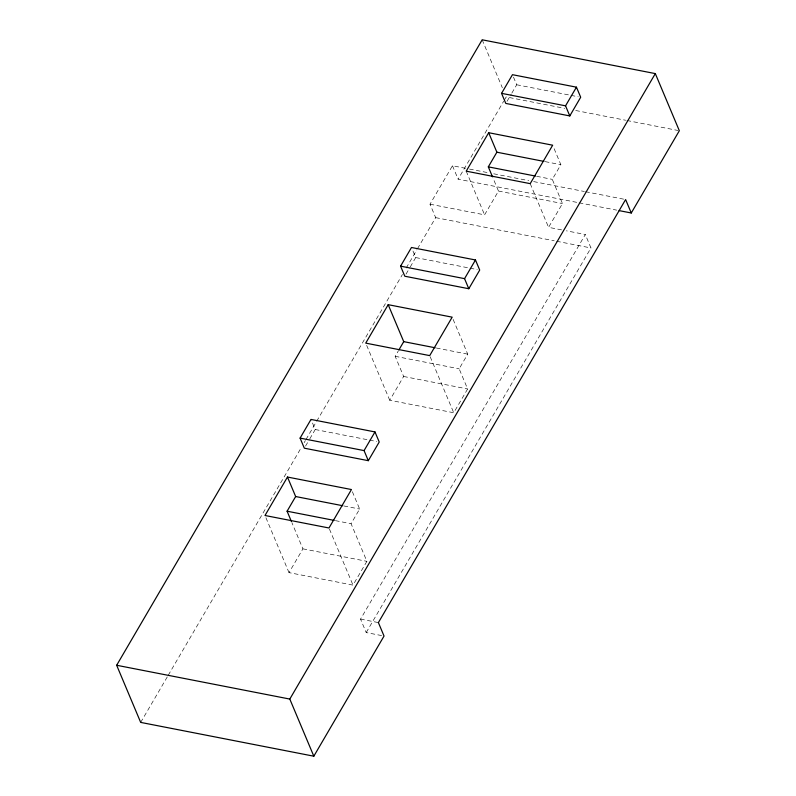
<?xml version="1.0" encoding="UTF-8"?>
<svg xmlns="http://www.w3.org/2000/svg" width="796" height="796" viewBox="0 0 796 796"><rect width="100%" height="100%" fill="white"/><g stroke="black" fill="none" stroke-linecap="round" stroke-linejoin="round"><path stroke-width="0.6" stroke-dasharray="3.98 2.98" d="M417.502 248.71L435.661 217.636L430.009 204.194L452.476 165.747L468.247 168.822M140.683 722.4L167.618 676.321M168.245 675.247L301.634 446.974M304.142 442.685L305.395 440.546M306.022 439.472L316.042 422.328M316.669 421.253L402.468 274.431M406.229 268.003L416.875 249.785M576.692 202.333L458.128 179.19L503.699 101.201M504.326 100.137L506.196 96.933L564.722 108.356M305.535 446.108L309.176 439.889M309.783 438.855L315.236 429.522L310.997 419.432M406.02 274.162L409.661 267.944M410.268 266.899L415.721 257.566L412.428 249.725M507.012 101.361L511.251 94.097M511.858 93.062L516.703 84.764L512.465 74.685M453.123 319.405L467.72 354.14L459.153 368.797L467.63 388.965L453.73 412.746L389.741 400.259L403.642 376.468L395.164 356.31L398.229 351.066M430.009 204.194L484.585 214.85L498.485 191.06L492.933 177.866M352.359 491.699L359.643 509.032L351.076 523.688L366.896 561.329L352.996 585.12L289.008 572.622L302.908 548.842L291.883 522.604M561.608 229.885L548.573 227.338L562.473 203.557L552.295 179.359L560.862 164.692L553.578 147.369M381.662 635.576L366.2 632.561L360.548 619.109L585.309 234.512L566.344 230.81M366.2 632.561L590.96 247.954L585.309 234.512M516.703 84.764L569.827 95.132M571.03 95.371L578.274 96.784M575.697 110.505L625.686 120.256M626.9 120.494L678.112 130.494M545.17 161.628L560.862 164.692M536.603 176.294L552.295 179.359M469.451 169.06L488.863 172.851M493.709 173.797L528.783 180.642M533.609 181.588L584.373 191.498M585.587 191.736L624.402 199.308M579.11 202.811L616.711 210.144M498.485 191.06L562.473 203.557M435.661 217.636L554.225 240.78M556.593 241.248L590.96 247.954M415.721 257.566L468.844 267.944M470.048 268.172L477.292 269.585M436.327 348.011L467.72 354.14M395.164 356.31L459.153 368.797M403.642 376.468L467.63 388.965M315.236 429.522L368.359 439.889M369.563 440.128L376.806 441.541M343.942 505.967L359.643 509.032M335.375 520.634L351.076 523.688M302.908 548.842L366.896 561.329M360.548 619.109L378.389 622.591M482.177 39.8L502.356 87.789M530.206 183.647L548.573 227.338M466.217 171.16L484.585 214.85M452.476 165.747L458.128 179.19M430.178 356.737L453.73 412.746M366.667 345.365L389.741 400.259M329.454 529.101L352.996 585.12M265.934 517.738L289.008 572.622"/><path stroke-width="1.19" d="M631.268 212.99L625.616 199.547L378.389 622.591L384.04 636.044L313.823 756.2L140.683 722.4L116.664 665.267L482.177 39.8L655.317 73.6L679.336 130.733L631.268 212.99L619.139 210.622M300.092 438.108L310.997 419.432L374.986 431.93L379.224 442.009L368.309 460.675L304.331 448.188L300.092 438.108L364.07 450.596L368.309 460.675M400.577 266.153L411.482 247.486L475.471 259.974L479.709 270.063L468.794 288.729L404.816 276.232L400.577 266.153L464.556 278.65L468.794 288.729M501.56 93.351L512.465 74.685L576.453 87.172L580.692 97.251L569.787 115.927L505.798 103.43L501.56 93.351L565.548 105.838L569.787 115.927M287.465 477.043L264.998 515.49L328.977 527.987L351.444 489.54L287.465 477.043L295.654 496.535L287.087 511.201L291.406 521.47M388.189 304.679L365.722 343.126L429.711 355.613L452.178 317.166L388.189 304.679L403.731 341.643L398.836 350.021M488.684 132.713L466.217 171.16L530.206 183.647L552.673 145.2L488.684 132.713L496.883 152.205L488.316 166.861L492.475 176.762M364.07 450.596L374.986 431.93M464.556 278.65L475.471 259.974M565.548 105.838L576.453 87.172M313.823 756.2L289.804 699.067L655.317 73.6M496.883 152.205L543.966 161.399M488.316 166.861L535.4 176.055M403.731 341.643L435.123 347.772M295.654 496.535L342.738 505.729M287.087 511.201L334.171 520.395M116.664 665.267L289.804 699.067"/></g></svg>
